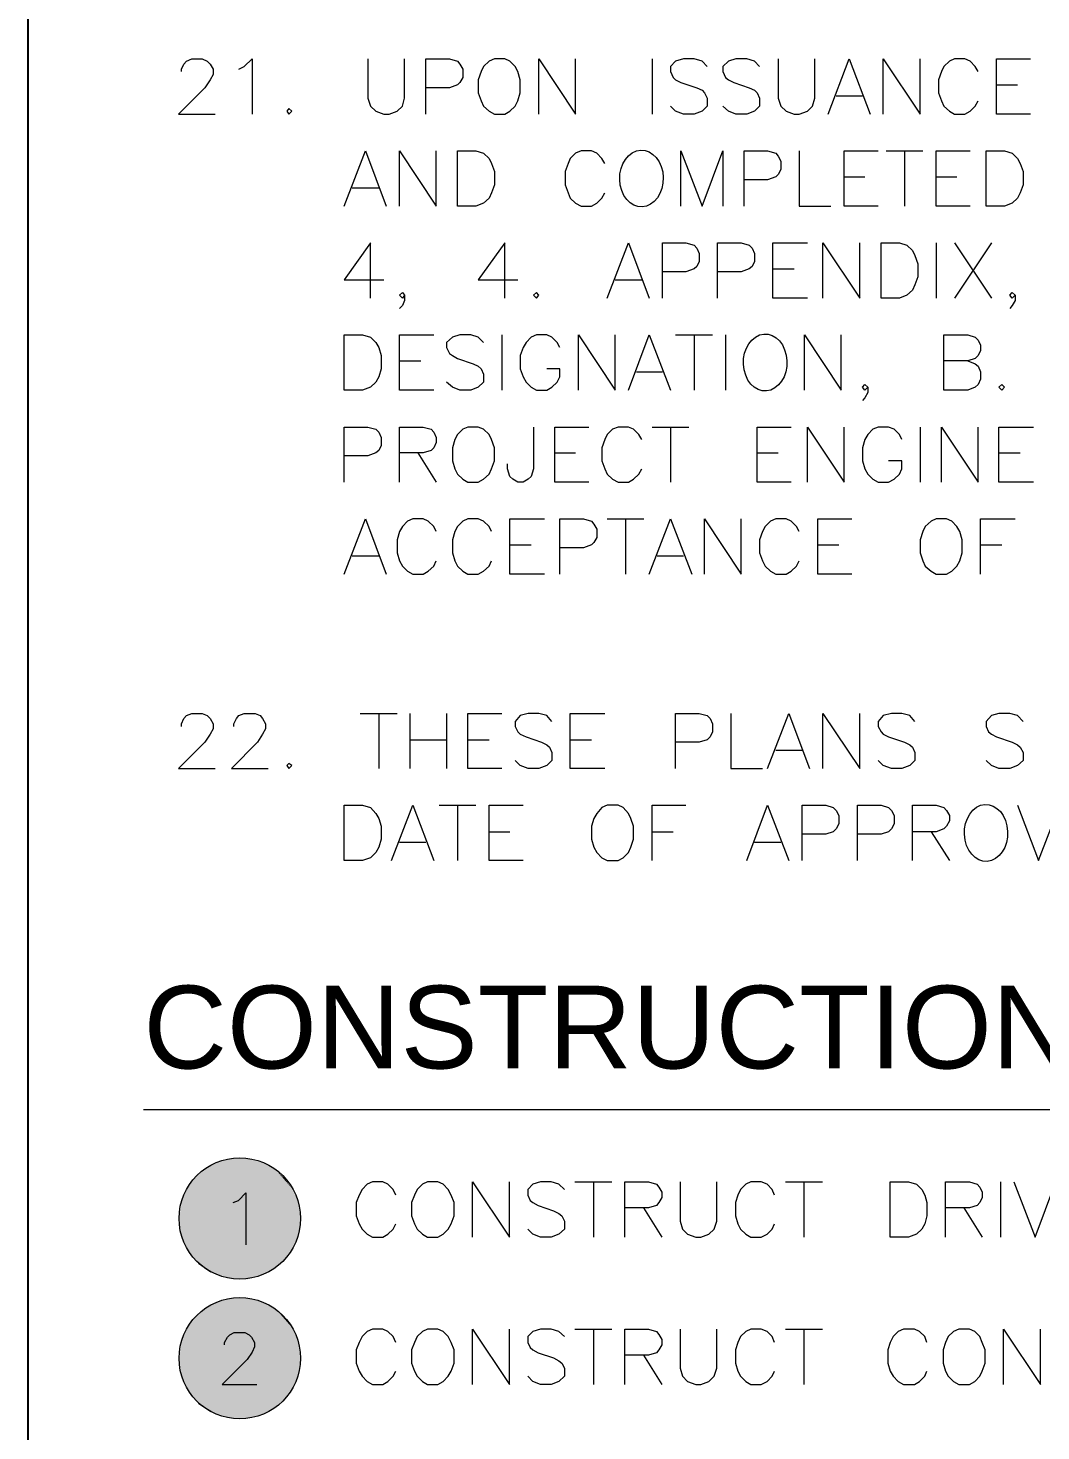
# Model space of a CAD drawing. Header units: millimetres. Extents: x -419 to 20046, y -14642 to 2638.
# Drawn here: x 3709.805 to 3711.272, y 915.779 to 917.812 of the extents above; entities that cross this region are included whole.
import ezdxf

# ---------------------------------------------------------------- set-up
doc = ezdxf.new("R2010")
doc.units = ezdxf.units.MM
for name, color, linetype in [('PDF10_---- NOTES', 7, 'Continuous'), ('PDF10_----TX03', 7, 'Continuous'), ('PDF10_TEXT', 7, 'Continuous')]:
    doc.layers.add(name, color=color, linetype=linetype)
doc.layers.add('PDF10_0', color=7, linetype='Continuous', true_color=0xb3b3b3)
doc.styles.add('PDF Arial', font='arial.ttf')

msp = doc.modelspace()

# ---------------------------------------------------------------- linework, layer by layer
at = {"color": 1}
msp.add_lwpolyline([(3717.4272, 913.7269), (3709.8049, 913.7269), (3709.8049, 927.2815), (3717.4272, 927.2815)], close=True, dxfattribs=at)
at = {"layer": 'PDF10_---- NOTES', "lineweight": 20}
msp.add_lwpolyline([(3709.972, 916.2448), (3713.3998, 916.2448)], dxfattribs=at)
at = {"layer": 'PDF10_----TX03', "lineweight": 20}
for points in [[(3710.027, 917.7491), (3710.027, 917.7524), (3710.0304, 917.7599), (3710.0345, 917.7641), (3710.042, 917.7674), (3710.057, 917.7674), (3710.0645, 917.7641), (3710.0687, 917.7599), (3710.0729, 917.7524), (3710.0729, 917.7449), (3710.0687, 917.7374), (3710.0612, 917.7257), (3710.0229, 917.6874), (3710.0762, 917.6874)], [(3710.1104, 917.7524), (3710.1179, 917.7566), (3710.1296, 917.7674), (3710.1296, 917.6874)], [(3710.2971, 917.7674), (3710.2971, 917.7107), (3710.3012, 917.6991), (3710.3087, 917.6916), (3710.3204, 917.6874), (3710.3279, 917.6874), (3710.3396, 917.6916), (3710.3471, 917.6991), (3710.3504, 917.7107), (3710.3504, 917.7674)], [(3710.3812, 917.6874), (3710.3812, 917.7674), (3710.4154, 917.7674), (3710.4271, 917.7641), (3710.4304, 917.7599), (3710.4346, 917.7524), (3710.4346, 917.7407), (3710.4304, 917.7332), (3710.4271, 917.7299), (3710.4154, 917.7257), (3710.3812, 917.7257)], [(3710.5446, 917.6874), (3710.5446, 917.7674), (3710.5979, 917.6874), (3710.5979, 917.7674)], [(3710.7088, 917.7674), (3710.7088, 917.6874)], [(3710.7888, 917.7566), (3710.7813, 917.7641), (3710.7696, 917.7674), (3710.7546, 917.7674), (3710.7429, 917.7641), (3710.7354, 917.7566), (3710.7354, 917.7491), (3710.7396, 917.7407), (3710.7429, 917.7374), (3710.7504, 917.7332), (3710.7738, 917.7257), (3710.7813, 917.7224), (3710.7846, 917.7182), (3710.7888, 917.7107), (3710.7888, 917.6991), (3710.7813, 917.6916), (3710.7696, 917.6874), (3710.7546, 917.6874), (3710.7429, 917.6916), (3710.7354, 917.6991)], [(3710.8646, 917.7566), (3710.8571, 917.7641), (3710.8463, 917.7674), (3710.8304, 917.7674), (3710.8196, 917.7641), (3710.8113, 917.7566), (3710.8113, 917.7491), (3710.8154, 917.7407), (3710.8196, 917.7374), (3710.8271, 917.7332), (3710.8496, 917.7257), (3710.8571, 917.7224), (3710.8613, 917.7182), (3710.8646, 917.7107), (3710.8646, 917.6991), (3710.8571, 917.6916), (3710.8463, 917.6874), (3710.8304, 917.6874), (3710.8196, 917.6916), (3710.8113, 917.6991)], [(3710.8913, 917.7674), (3710.8913, 917.7107), (3710.8954, 917.6991), (3710.9029, 917.6916), (3710.9146, 917.6874), (3710.9221, 917.6874), (3710.9338, 917.6916), (3710.9413, 917.6991), (3710.9446, 917.7107), (3710.9446, 917.7674)], [(3710.9638, 917.6874), (3710.9946, 917.7674), (3711.0246, 917.6874)], [(3711.0438, 917.6874), (3711.0438, 917.7674), (3711.0971, 917.6874), (3711.0971, 917.7674)], [(3711.1813, 917.7491), (3711.1771, 917.7566), (3711.1696, 917.7641), (3711.1621, 917.7674), (3711.1471, 917.7674), (3711.1396, 917.7641), (3711.1313, 917.7566), (3711.128, 917.7491), (3711.1238, 917.7374), (3711.1238, 917.7182), (3711.128, 917.7066), (3711.1313, 917.6991), (3711.1396, 917.6916), (3711.1471, 917.6874), (3711.1621, 917.6874), (3711.1696, 917.6916), (3711.1771, 917.6991), (3711.1813, 917.7066)], [(3711.2571, 917.6874), (3711.208, 917.6874), (3711.208, 917.7674), (3711.2571, 917.7674)], [(3711.208, 917.7299), (3711.238, 917.7299)], [(3710.9755, 917.7141), (3711.0138, 917.7141)], [(3710.2629, 917.5541), (3710.2937, 917.6341), (3710.3237, 917.5541)], [(3710.3429, 917.5541), (3710.3429, 917.6341), (3710.3962, 917.5541), (3710.3962, 917.6341)], [(3710.6404, 917.6157), (3710.6363, 917.6232), (3710.6288, 917.6307), (3710.6213, 917.6341), (3710.6063, 917.6341), (3710.5979, 917.6307), (3710.5904, 917.6232), (3710.5871, 917.6157), (3710.5829, 917.6041), (3710.5829, 917.5849), (3710.5871, 917.5732), (3710.5904, 917.5657), (3710.5979, 917.5582), (3710.6063, 917.5541), (3710.6213, 917.5541), (3710.6288, 917.5582), (3710.6363, 917.5657), (3710.6404, 917.5732)], [(3710.7504, 917.5541), (3710.7504, 917.6341), (3710.7813, 917.5541), (3710.8113, 917.6341), (3710.8113, 917.5541)], [(3710.8421, 917.5541), (3710.8421, 917.6341), (3710.8763, 917.6341), (3710.8879, 917.6307), (3710.8913, 917.6266), (3710.8954, 917.6191), (3710.8954, 917.6074), (3710.8913, 917.5999), (3710.8879, 917.5966), (3710.8763, 917.5924), (3710.8421, 917.5924)], [(3710.9221, 917.6341), (3710.9221, 917.5541), (3710.968, 917.5541)], [(3711.0363, 917.5541), (3710.9871, 917.5541), (3710.9871, 917.6341), (3711.0363, 917.6341)], [(3711.048, 917.6341), (3711.1013, 917.6341)], [(3711.0746, 917.6341), (3711.0746, 917.5541)], [(3711.1696, 917.5541), (3711.1205, 917.5541), (3711.1205, 917.6341), (3711.1696, 917.6341)], [(3710.9871, 917.5966), (3711.0171, 917.5966)], [(3711.1205, 917.5966), (3711.1505, 917.5966)], [(3710.2746, 917.5807), (3710.3129, 917.5807)], [(3710.3012, 917.4207), (3710.3012, 917.5007), (3710.2629, 917.4474), (3710.3204, 917.4474)], [(3710.4954, 917.4207), (3710.4954, 917.5007), (3710.4571, 917.4474), (3710.5146, 917.4474)], [(3710.6438, 917.4207), (3710.6746, 917.5007), (3710.7046, 917.4207)], [(3710.7238, 917.4207), (3710.7238, 917.5007), (3710.7579, 917.5007), (3710.7696, 917.4974), (3710.7738, 917.4932), (3710.7771, 917.4857), (3710.7771, 917.4741), (3710.7738, 917.4666), (3710.7696, 917.4632), (3710.7579, 917.4591), (3710.7238, 917.4591)], [(3710.8038, 917.4207), (3710.8038, 917.5007), (3710.8379, 917.5007), (3710.8496, 917.4974), (3710.8538, 917.4932), (3710.8571, 917.4857), (3710.8571, 917.4741), (3710.8538, 917.4666), (3710.8496, 917.4632), (3710.8379, 917.4591), (3710.8038, 917.4591)], [(3710.9338, 917.4207), (3710.8838, 917.4207), (3710.8838, 917.5007), (3710.9338, 917.5007)], [(3710.9563, 917.4207), (3710.9563, 917.5007), (3711.0096, 917.4207), (3711.0096, 917.5007)], [(3711.1205, 917.5007), (3711.1205, 917.4207)], [(3711.1471, 917.5007), (3711.2005, 917.4207)], [(3711.2005, 917.5007), (3711.1471, 917.4207)], [(3710.6554, 917.4474), (3710.6938, 917.4474)], [(3710.8838, 917.4632), (3710.9146, 917.4632)], [(3710.3504, 917.4249), (3710.3471, 917.4207), (3710.3429, 917.4249), (3710.3471, 917.4291), (3710.3504, 917.4249), (3710.3504, 917.4174), (3710.3471, 917.4099), (3710.3429, 917.4057)], [(3711.2346, 917.4249), (3711.2305, 917.4207), (3711.2271, 917.4249), (3711.2305, 917.4291), (3711.2346, 917.4249), (3711.2346, 917.4174), (3711.2305, 917.4099), (3711.2271, 917.4057)], [(3710.3929, 917.2874), (3710.3429, 917.2874), (3710.3429, 917.3674), (3710.3929, 917.3674)], [(3710.4646, 917.3565), (3710.4571, 917.364), (3710.4462, 917.3674), (3710.4304, 917.3674), (3710.4196, 917.364), (3710.4112, 917.3565), (3710.4112, 917.349), (3710.4154, 917.3407), (3710.4196, 917.3374), (3710.4271, 917.3332), (3710.4496, 917.3257), (3710.4571, 917.3224), (3710.4612, 917.3182), (3710.4646, 917.3107), (3710.4646, 917.299), (3710.4571, 917.2915), (3710.4462, 917.2874), (3710.4304, 917.2874), (3710.4196, 917.2915), (3710.4112, 917.299)], [(3710.4912, 917.3674), (3710.4912, 917.2874)], [(3710.5754, 917.349), (3710.5713, 917.3565), (3710.5638, 917.364), (3710.5563, 917.3674), (3710.5413, 917.3674), (3710.5338, 917.364), (3710.5263, 917.3565), (3710.5221, 917.349), (3710.5179, 917.3374), (3710.5179, 917.3182), (3710.5221, 917.3065), (3710.5263, 917.299), (3710.5338, 917.2915), (3710.5413, 917.2874), (3710.5563, 917.2874), (3710.5638, 917.2915), (3710.5713, 917.299), (3710.5754, 917.3065), (3710.5754, 917.3182), (3710.5563, 917.3182)], [(3710.6021, 917.2874), (3710.6021, 917.3674), (3710.6554, 917.2874), (3710.6554, 917.3674)], [(3710.6746, 917.2874), (3710.7046, 917.3674), (3710.7354, 917.2874)], [(3710.7429, 917.3674), (3710.7963, 917.3674)], [(3710.7696, 917.3674), (3710.7696, 917.2874)], [(3710.8154, 917.3674), (3710.8154, 917.2874)], [(3710.9296, 917.2874), (3710.9296, 917.3674), (3710.983, 917.2874), (3710.983, 917.3674)], [(3711.1663, 917.3299), (3711.1771, 917.3257), (3711.1813, 917.3224), (3711.1846, 917.314), (3711.1846, 917.3032), (3711.1813, 917.2957), (3711.1771, 917.2915), (3711.1663, 917.2874), (3711.1313, 917.2874), (3711.1313, 917.3674), (3711.1663, 917.3674), (3711.1771, 917.364), (3711.1813, 917.3599), (3711.1846, 917.3524), (3711.1846, 917.3449), (3711.1813, 917.3374), (3711.1771, 917.3332), (3711.1663, 917.3299), (3711.1313, 917.3299)], [(3710.3429, 917.3299), (3710.3737, 917.3299)], [(3710.6863, 917.314), (3710.7238, 917.314)], [(3711.0213, 917.2915), (3711.0171, 917.2874), (3711.0138, 917.2915), (3711.0171, 917.2957), (3711.0213, 917.2915), (3711.0213, 917.284), (3711.0171, 917.2765), (3711.0138, 917.2724)], [(3710.2629, 917.154), (3710.2629, 917.234), (3710.2971, 917.234), (3710.3087, 917.2307), (3710.3129, 917.2265), (3710.3162, 917.219), (3710.3162, 917.2074), (3710.3129, 917.1999), (3710.3087, 917.1965), (3710.2971, 917.1924), (3710.2629, 917.1924)], [(3710.3429, 917.154), (3710.3429, 917.234), (3710.3771, 917.234), (3710.3887, 917.2307), (3710.3929, 917.2265), (3710.3962, 917.219), (3710.3962, 917.2115), (3710.3929, 917.204), (3710.3887, 917.1999), (3710.3771, 917.1965), (3710.3429, 917.1965)], [(3710.5371, 917.234), (3710.5371, 917.1732), (3710.5338, 917.1624), (3710.5296, 917.1582), (3710.5221, 917.154), (3710.5146, 917.154), (3710.5071, 917.1582), (3710.5029, 917.1624), (3710.4996, 917.1732), (3710.4996, 917.1807)], [(3710.6171, 917.154), (3710.5679, 917.154), (3710.5679, 917.234), (3710.6171, 917.234)], [(3710.6938, 917.2157), (3710.6896, 917.2232), (3710.6821, 917.2307), (3710.6746, 917.234), (3710.6596, 917.234), (3710.6513, 917.2307), (3710.6438, 917.2232), (3710.6404, 917.2157), (3710.6363, 917.204), (3710.6363, 917.1849), (3710.6404, 917.1732), (3710.6438, 917.1657), (3710.6513, 917.1582), (3710.6596, 917.154), (3710.6746, 917.154), (3710.6821, 917.1582), (3710.6896, 917.1657), (3710.6938, 917.1732)], [(3710.7088, 917.234), (3710.7621, 917.234)], [(3710.7354, 917.234), (3710.7354, 917.154)], [(3710.9104, 917.154), (3710.8613, 917.154), (3710.8613, 917.234), (3710.9104, 917.234)], [(3710.9338, 917.154), (3710.9338, 917.234), (3710.9871, 917.154), (3710.9871, 917.234)], [(3711.0705, 917.2157), (3711.0671, 917.2232), (3711.0596, 917.2307), (3711.0513, 917.234), (3711.0363, 917.234), (3711.0288, 917.2307), (3711.0213, 917.2232), (3711.0171, 917.2157), (3711.0138, 917.204), (3711.0138, 917.1849), (3711.0171, 917.1732), (3711.0213, 917.1657), (3711.0288, 917.1582), (3711.0363, 917.154), (3711.0513, 917.154), (3711.0596, 917.1582), (3711.0671, 917.1657), (3711.0705, 917.1732), (3711.0705, 917.1849), (3711.0513, 917.1849)], [(3711.0971, 917.234), (3711.0971, 917.154)], [(3711.128, 917.154), (3711.128, 917.234), (3711.1813, 917.154), (3711.1813, 917.234)], [(3711.2613, 917.154), (3711.2113, 917.154), (3711.2113, 917.234), (3711.2613, 917.234)], [(3710.3696, 917.1965), (3710.3962, 917.154)], [(3710.5679, 917.1965), (3710.5979, 917.1965)], [(3710.8613, 917.1965), (3710.8913, 917.1965)], [(3711.2113, 917.1965), (3711.2421, 917.1965)], [(3710.2629, 917.0207), (3710.2937, 917.1007), (3710.3237, 917.0207)], [(3710.3962, 917.0824), (3710.3929, 917.0899), (3710.3846, 917.0974), (3710.3771, 917.1007), (3710.3621, 917.1007), (3710.3546, 917.0974), (3710.3471, 917.0899), (3710.3429, 917.0824), (3710.3396, 917.0707), (3710.3396, 917.0515), (3710.3429, 917.0399), (3710.3471, 917.0324), (3710.3546, 917.0249), (3710.3621, 917.0207), (3710.3771, 917.0207), (3710.3846, 917.0249), (3710.3929, 917.0324), (3710.3962, 917.0399)], [(3710.4762, 917.0824), (3710.4729, 917.0899), (3710.4646, 917.0974), (3710.4571, 917.1007), (3710.4421, 917.1007), (3710.4346, 917.0974), (3710.4271, 917.0899), (3710.4229, 917.0824), (3710.4196, 917.0707), (3710.4196, 917.0515), (3710.4229, 917.0399), (3710.4271, 917.0324), (3710.4346, 917.0249), (3710.4421, 917.0207), (3710.4571, 917.0207), (3710.4646, 917.0249), (3710.4729, 917.0324), (3710.4762, 917.0399)], [(3710.5529, 917.0207), (3710.5029, 917.0207), (3710.5029, 917.1007), (3710.5529, 917.1007)], [(3710.5754, 917.0207), (3710.5754, 917.1007), (3710.6096, 917.1007), (3710.6213, 917.0974), (3710.6246, 917.0932), (3710.6288, 917.0857), (3710.6288, 917.074), (3710.6246, 917.0665), (3710.6213, 917.0632), (3710.6096, 917.059), (3710.5754, 917.059)], [(3710.6438, 917.1007), (3710.6971, 917.1007)], [(3710.6704, 917.1007), (3710.6704, 917.0207)], [(3710.7046, 917.0207), (3710.7354, 917.1007), (3710.7663, 917.0207)], [(3710.7846, 917.0207), (3710.7846, 917.1007), (3710.8379, 917.0207), (3710.8379, 917.1007)], [(3710.9221, 917.0824), (3710.9179, 917.0899), (3710.9104, 917.0974), (3710.9029, 917.1007), (3710.8879, 917.1007), (3710.8804, 917.0974), (3710.8729, 917.0899), (3710.8688, 917.0824), (3710.8646, 917.0707), (3710.8646, 917.0515), (3710.8688, 917.0399), (3710.8729, 917.0324), (3710.8804, 917.0249), (3710.8879, 917.0207), (3710.9029, 917.0207), (3710.9104, 917.0249), (3710.9179, 917.0324), (3710.9221, 917.0399)], [(3710.998, 917.0207), (3710.9488, 917.0207), (3710.9488, 917.1007), (3710.998, 917.1007)], [(3711.1846, 917.0207), (3711.1846, 917.1007), (3711.2346, 917.1007)], [(3710.5029, 917.0632), (3710.5338, 917.0632)], [(3710.9488, 917.0632), (3710.9796, 917.0632)], [(3711.1846, 917.0632), (3711.2155, 917.0632)], [(3710.2746, 917.0474), (3710.3129, 917.0474)], [(3710.7163, 917.0474), (3710.7546, 917.0474)], [(3710.027, 916.7998), (3710.027, 916.804), (3710.0304, 916.8115), (3710.0345, 916.8157), (3710.042, 916.819), (3710.057, 916.819), (3710.0645, 916.8157), (3710.0687, 916.8115), (3710.0729, 916.804), (3710.0729, 916.7965), (3710.0687, 916.789), (3710.0612, 916.7773), (3710.0229, 916.739), (3710.0762, 916.739)], [(3710.1029, 916.7998), (3710.1029, 916.804), (3710.1071, 916.8115), (3710.1104, 916.8157), (3710.1179, 916.819), (3710.1337, 916.819), (3710.1412, 916.8157), (3710.1446, 916.8115), (3710.1487, 916.804), (3710.1487, 916.7965), (3710.1446, 916.789), (3710.1371, 916.7773), (3710.0996, 916.739), (3710.1529, 916.739)], [(3710.2862, 916.819), (3710.3396, 916.819)], [(3710.3129, 916.819), (3710.3129, 916.739)], [(3710.3579, 916.819), (3710.3579, 916.739)], [(3710.4112, 916.819), (3710.4112, 916.739)], [(3710.4912, 916.739), (3710.4421, 916.739), (3710.4421, 916.819), (3710.4912, 916.819)], [(3710.5638, 916.8073), (3710.5563, 916.8157), (3710.5446, 916.819), (3710.5296, 916.819), (3710.5179, 916.8157), (3710.5104, 916.8073), (3710.5104, 916.7998), (3710.5146, 916.7923), (3710.5179, 916.789), (3710.5263, 916.7848), (3710.5488, 916.7773), (3710.5563, 916.7732), (3710.5604, 916.7698), (3710.5638, 916.7623), (3710.5638, 916.7507), (3710.5563, 916.7432), (3710.5446, 916.739), (3710.5296, 916.739), (3710.5179, 916.7432), (3710.5104, 916.7507)], [(3710.6404, 916.739), (3710.5904, 916.739), (3710.5904, 916.819), (3710.6404, 916.819)], [(3710.7429, 916.739), (3710.7429, 916.819), (3710.7771, 916.819), (3710.7888, 916.8157), (3710.7929, 916.8115), (3710.7963, 916.804), (3710.7963, 916.7923), (3710.7929, 916.7848), (3710.7888, 916.7807), (3710.7771, 916.7773), (3710.7429, 916.7773)], [(3710.8229, 916.819), (3710.8229, 916.739), (3710.8688, 916.739)], [(3710.8763, 916.739), (3710.9071, 916.819), (3710.9371, 916.739)], [(3710.9563, 916.739), (3710.9563, 916.819), (3711.0096, 916.739), (3711.0096, 916.819)], [(3711.0896, 916.8073), (3711.0821, 916.8157), (3711.0705, 916.819), (3711.0555, 916.819), (3711.0438, 916.8157), (3711.0363, 916.8073), (3711.0363, 916.7998), (3711.0405, 916.7923), (3711.0438, 916.789), (3711.0513, 916.7848), (3711.0746, 916.7773), (3711.0821, 916.7732), (3711.0863, 916.7698), (3711.0896, 916.7623), (3711.0896, 916.7507), (3711.0821, 916.7432), (3711.0705, 916.739), (3711.0555, 916.739), (3711.0438, 916.7432), (3711.0363, 916.7507)], [(3711.2463, 916.8073), (3711.238, 916.8157), (3711.2271, 916.819), (3711.2113, 916.819), (3711.2005, 916.8157), (3711.193, 916.8073), (3711.193, 916.7998), (3711.1963, 916.7923), (3711.2005, 916.789), (3711.208, 916.7848), (3711.2305, 916.7773), (3711.238, 916.7732), (3711.2421, 916.7698), (3711.2463, 916.7623), (3711.2463, 916.7507), (3711.238, 916.7432), (3711.2271, 916.739), (3711.2113, 916.739), (3711.2005, 916.7432), (3711.193, 916.7507)], [(3710.3579, 916.7807), (3710.4112, 916.7807)], [(3710.4421, 916.7807), (3710.4729, 916.7807)], [(3710.5904, 916.7807), (3710.6213, 916.7807)], [(3710.8879, 916.7657), (3710.9263, 916.7657)], [(3710.3312, 916.6057), (3710.3621, 916.6857), (3710.3929, 916.6057)], [(3710.4004, 916.6857), (3710.4537, 916.6857)], [(3710.4271, 916.6857), (3710.4271, 916.6057)], [(3710.5221, 916.6057), (3710.4729, 916.6057), (3710.4729, 916.6857), (3710.5221, 916.6857)], [(3710.7088, 916.6057), (3710.7088, 916.6857), (3710.7579, 916.6857)], [(3710.8463, 916.6057), (3710.8763, 916.6857), (3710.9071, 916.6057)], [(3710.9263, 916.6057), (3710.9263, 916.6857), (3710.9605, 916.6857), (3710.9713, 916.6823), (3710.9755, 916.6782), (3710.9796, 916.6707), (3710.9796, 916.659), (3710.9755, 916.6515), (3710.9713, 916.6473), (3710.9605, 916.644), (3710.9263, 916.644)], [(3711.0063, 916.6057), (3711.0063, 916.6857), (3711.0405, 916.6857), (3711.0513, 916.6823), (3711.0555, 916.6782), (3711.0596, 916.6707), (3711.0596, 916.659), (3711.0555, 916.6515), (3711.0513, 916.6473), (3711.0405, 916.644), (3711.0063, 916.644)], [(3711.0863, 916.6057), (3711.0863, 916.6857), (3711.1205, 916.6857), (3711.1313, 916.6823), (3711.1355, 916.6782), (3711.1396, 916.6707), (3711.1396, 916.6632), (3711.1355, 916.6557), (3711.1313, 916.6515), (3711.1205, 916.6473), (3711.0863, 916.6473)], [(3711.238, 916.6857), (3711.2688, 916.6057), (3711.2996, 916.6857)], [(3710.3429, 916.6323), (3710.3812, 916.6323)], [(3710.4729, 916.6473), (3710.5029, 916.6473)], [(3710.7088, 916.6473), (3710.7396, 916.6473)], [(3710.8571, 916.6323), (3710.8954, 916.6323)], [(3711.113, 916.6473), (3711.1396, 916.6057)], [(3710.3379, 916.1206), (3710.3337, 916.1289), (3710.3262, 916.1365), (3710.3187, 916.1398), (3710.3037, 916.1398), (3710.2962, 916.1365), (3710.2887, 916.1289), (3710.2846, 916.1206), (3710.2804, 916.1098), (3710.2804, 916.0906), (3710.2846, 916.0789), (3710.2887, 916.0714), (3710.2962, 916.0639), (3710.3037, 916.0598), (3710.3187, 916.0598), (3710.3262, 916.0639), (3710.3337, 916.0714), (3710.3379, 916.0789)], [(3710.4487, 916.0598), (3710.4487, 916.1398), (3710.5021, 916.0598), (3710.5021, 916.1398)], [(3710.5821, 916.1289), (3710.5738, 916.1365), (3710.5629, 916.1398), (3710.5471, 916.1398), (3710.5363, 916.1365), (3710.5288, 916.1289), (3710.5288, 916.1206), (3710.5321, 916.1131), (3710.5363, 916.1098), (3710.5438, 916.1056), (3710.5663, 916.0981), (3710.5738, 916.0939), (3710.5779, 916.0906), (3710.5821, 916.0831), (3710.5821, 916.0714), (3710.5738, 916.0639), (3710.5629, 916.0598), (3710.5471, 916.0598), (3710.5363, 916.0639), (3710.5288, 916.0714)], [(3710.5971, 916.1398), (3710.6504, 916.1398)], [(3710.6238, 916.1398), (3710.6238, 916.0598)], [(3710.6696, 916.0598), (3710.6696, 916.1398), (3710.7038, 916.1398), (3710.7154, 916.1365), (3710.7188, 916.1323), (3710.7229, 916.1248), (3710.7229, 916.1173), (3710.7188, 916.1098), (3710.7154, 916.1056), (3710.7038, 916.1023), (3710.6696, 916.1023)], [(3710.7496, 916.1398), (3710.7496, 916.0831), (3710.7529, 916.0714), (3710.7604, 916.0639), (3710.7721, 916.0598), (3710.7796, 916.0598), (3710.7913, 916.0639), (3710.7988, 916.0714), (3710.8029, 916.0831), (3710.8029, 916.1398)], [(3710.8863, 916.1206), (3710.8829, 916.1289), (3710.8754, 916.1365), (3710.8671, 916.1398), (3710.8521, 916.1398), (3710.8446, 916.1365), (3710.8371, 916.1289), (3710.8329, 916.1206), (3710.8296, 916.1098), (3710.8296, 916.0906), (3710.8329, 916.0789), (3710.8371, 916.0714), (3710.8446, 916.0639), (3710.8521, 916.0598), (3710.8671, 916.0598), (3710.8754, 916.0639), (3710.8829, 916.0714), (3710.8863, 916.0789)], [(3710.9021, 916.1398), (3710.9555, 916.1398)], [(3710.9288, 916.1398), (3710.9288, 916.0598)], [(3711.1338, 916.0598), (3711.1338, 916.1398), (3711.1688, 916.1398), (3711.1796, 916.1365), (3711.1838, 916.1323), (3711.1871, 916.1248), (3711.1871, 916.1173), (3711.1838, 916.1098), (3711.1796, 916.1056), (3711.1688, 916.1023), (3711.1338, 916.1023)], [(3711.2138, 916.1398), (3711.2138, 916.0598)], [(3711.233, 916.1398), (3711.2638, 916.0598), (3711.2938, 916.1398)], [(3710.6963, 916.1023), (3710.7229, 916.0598)], [(3711.1605, 916.1023), (3711.1871, 916.0598)], [(3710.3379, 915.9073), (3710.3337, 915.9156), (3710.3262, 915.9231), (3710.3187, 915.9264), (3710.3037, 915.9264), (3710.2962, 915.9231), (3710.2887, 915.9156), (3710.2846, 915.9073), (3710.2804, 915.8964), (3710.2804, 915.8773), (3710.2846, 915.8656), (3710.2887, 915.8581), (3710.2962, 915.8506), (3710.3037, 915.8464), (3710.3187, 915.8464), (3710.3262, 915.8506), (3710.3337, 915.8581), (3710.3379, 915.8656)], [(3710.4487, 915.8464), (3710.4487, 915.9264), (3710.5021, 915.8464), (3710.5021, 915.9264)], [(3710.5821, 915.9156), (3710.5738, 915.9231), (3710.5629, 915.9264), (3710.5471, 915.9264), (3710.5363, 915.9231), (3710.5288, 915.9156), (3710.5288, 915.9073), (3710.5321, 915.8998), (3710.5363, 915.8964), (3710.5438, 915.8923), (3710.5663, 915.8848), (3710.5738, 915.8806), (3710.5779, 915.8773), (3710.5821, 915.8698), (3710.5821, 915.8581), (3710.5738, 915.8506), (3710.5629, 915.8464), (3710.5471, 915.8464), (3710.5363, 915.8506), (3710.5288, 915.8581)], [(3710.5971, 915.9264), (3710.6504, 915.9264)], [(3710.6238, 915.9264), (3710.6238, 915.8464)], [(3710.6696, 915.8464), (3710.6696, 915.9264), (3710.7038, 915.9264), (3710.7154, 915.9231), (3710.7188, 915.9189), (3710.7229, 915.9114), (3710.7229, 915.9039), (3710.7188, 915.8964), (3710.7154, 915.8923), (3710.7038, 915.8889), (3710.6696, 915.8889)], [(3710.7496, 915.9264), (3710.7496, 915.8698), (3710.7529, 915.8581), (3710.7604, 915.8506), (3710.7721, 915.8464), (3710.7796, 915.8464), (3710.7913, 915.8506), (3710.7988, 915.8581), (3710.8029, 915.8698), (3710.8029, 915.9264)], [(3710.8863, 915.9073), (3710.8829, 915.9156), (3710.8754, 915.9231), (3710.8671, 915.9264), (3710.8521, 915.9264), (3710.8446, 915.9231), (3710.8371, 915.9156), (3710.8329, 915.9073), (3710.8296, 915.8964), (3710.8296, 915.8773), (3710.8329, 915.8656), (3710.8371, 915.8581), (3710.8446, 915.8506), (3710.8521, 915.8464), (3710.8671, 915.8464), (3710.8754, 915.8506), (3710.8829, 915.8581), (3710.8863, 915.8656)], [(3710.9021, 915.9264), (3710.9555, 915.9264)], [(3710.9288, 915.9264), (3710.9288, 915.8464)], [(3711.1071, 915.9073), (3711.1038, 915.9156), (3711.0963, 915.9231), (3711.0888, 915.9264), (3711.073, 915.9264), (3711.0655, 915.9231), (3711.058, 915.9156), (3711.0538, 915.9073), (3711.0505, 915.8964), (3711.0505, 915.8773), (3711.0538, 915.8656), (3711.058, 915.8581), (3711.0655, 915.8506), (3711.073, 915.8464), (3711.0888, 915.8464), (3711.0963, 915.8506), (3711.1038, 915.8581), (3711.1071, 915.8656)], [(3711.218, 915.8464), (3711.218, 915.9264), (3711.2713, 915.8464), (3711.2713, 915.9264)], [(3710.6963, 915.8889), (3710.7229, 915.8464)]]:
    msp.add_lwpolyline(points, dxfattribs=at)
for points in [[(3710.4804, 917.7674), (3710.4729, 917.7641), (3710.4646, 917.7566), (3710.4612, 917.7491), (3710.4571, 917.7374), (3710.4571, 917.7182), (3710.4612, 917.7066), (3710.4646, 917.6991), (3710.4729, 917.6916), (3710.4804, 917.6874), (3710.4954, 917.6874), (3710.5029, 917.6916), (3710.5104, 917.6991), (3710.5146, 917.7066), (3710.5179, 917.7182), (3710.5179, 917.7374), (3710.5146, 917.7491), (3710.5104, 917.7566), (3710.5029, 917.7641), (3710.4954, 917.7674)], [(3710.1829, 917.6957), (3710.1796, 917.6916), (3710.1829, 917.6874), (3710.1871, 917.6916)], [(3710.4271, 917.5541), (3710.4271, 917.6341), (3710.4537, 917.6341), (3710.4646, 917.6307), (3710.4729, 917.6232), (3710.4762, 917.6157), (3710.4804, 917.6041), (3710.4804, 917.5849), (3710.4762, 917.5732), (3710.4729, 917.5657), (3710.4646, 917.5582), (3710.4537, 917.5541)], [(3711.193, 917.5541), (3711.193, 917.6341), (3711.2196, 917.6341), (3711.2305, 917.6307), (3711.238, 917.6232), (3711.2421, 917.6157), (3711.2463, 917.6041), (3711.2463, 917.5849), (3711.2421, 917.5732), (3711.238, 917.5657), (3711.2305, 917.5582), (3711.2196, 917.5541)], [(3711.0405, 917.4207), (3711.0405, 917.5007), (3711.0671, 917.5007), (3711.078, 917.4974), (3711.0863, 917.4899), (3711.0896, 917.4824), (3711.0938, 917.4707), (3711.0938, 917.4516), (3711.0896, 917.4399), (3711.0863, 917.4324), (3711.078, 917.4249), (3711.0671, 917.4207)], [(3710.5413, 917.4291), (3710.5371, 917.4249), (3710.5413, 917.4207), (3710.5446, 917.4249)], [(3710.2629, 917.2874), (3710.2629, 917.3674), (3710.2896, 917.3674), (3710.3012, 917.364), (3710.3087, 917.3565), (3710.3129, 917.349), (3710.3162, 917.3374), (3710.3162, 917.3182), (3710.3129, 917.3065), (3710.3087, 917.299), (3710.3012, 917.2915), (3710.2896, 917.2874)], [(3711.2155, 917.2957), (3711.2113, 917.2915), (3711.2155, 917.2874), (3711.2196, 917.2915)], [(3710.4421, 917.234), (3710.4346, 917.2307), (3710.4271, 917.2232), (3710.4229, 917.2157), (3710.4196, 917.204), (3710.4196, 917.1849), (3710.4229, 917.1732), (3710.4271, 917.1657), (3710.4346, 917.1582), (3710.4421, 917.154), (3710.4571, 917.154), (3710.4646, 917.1582), (3710.4729, 917.1657), (3710.4762, 917.1732), (3710.4804, 917.1849), (3710.4804, 917.204), (3710.4762, 917.2157), (3710.4729, 917.2232), (3710.4646, 917.2307), (3710.4571, 917.234)], [(3711.1205, 917.1007), (3711.113, 917.0974), (3711.1046, 917.0899), (3711.1013, 917.0824), (3711.0971, 917.0707), (3711.0971, 917.0515), (3711.1013, 917.0399), (3711.1046, 917.0324), (3711.113, 917.0249), (3711.1205, 917.0207), (3711.1355, 917.0207), (3711.143, 917.0249), (3711.1505, 917.0324), (3711.1546, 917.0399), (3711.158, 917.0515), (3711.158, 917.0707), (3711.1546, 917.0824), (3711.1505, 917.0899), (3711.143, 917.0974), (3711.1355, 917.1007)], [(3710.1829, 916.7465), (3710.1796, 916.7432), (3710.1829, 916.739), (3710.1871, 916.7432)], [(3710.2629, 916.6057), (3710.2629, 916.6857), (3710.2896, 916.6857), (3710.3012, 916.6823), (3710.3087, 916.674), (3710.3129, 916.6665), (3710.3162, 916.6557), (3710.3162, 916.6365), (3710.3129, 916.6248), (3710.3087, 916.6173), (3710.3012, 916.6098), (3710.2896, 916.6057)], [(3710.6438, 916.6857), (3710.6363, 916.6823), (3710.6288, 916.674), (3710.6246, 916.6665), (3710.6213, 916.6557), (3710.6213, 916.6365), (3710.6246, 916.6248), (3710.6288, 916.6173), (3710.6363, 916.6098), (3710.6438, 916.6057), (3710.6596, 916.6057), (3710.6671, 916.6098), (3710.6746, 916.6173), (3710.6779, 916.6248), (3710.6821, 916.6365), (3710.6821, 916.6557), (3710.6779, 916.6665), (3710.6746, 916.674), (3710.6671, 916.6823), (3710.6596, 916.6857)], [(3710.3837, 916.1398), (3710.3762, 916.1365), (3710.3687, 916.1289), (3710.3646, 916.1206), (3710.3604, 916.1098), (3710.3604, 916.0906), (3710.3646, 916.0789), (3710.3687, 916.0714), (3710.3762, 916.0639), (3710.3837, 916.0598), (3710.3987, 916.0598), (3710.4062, 916.0639), (3710.4137, 916.0714), (3710.4179, 916.0789), (3710.4221, 916.0906), (3710.4221, 916.1098), (3710.4179, 916.1206), (3710.4137, 916.1289), (3710.4062, 916.1365), (3710.3987, 916.1398)], [(3711.0538, 916.0598), (3711.0538, 916.1398), (3711.0805, 916.1398), (3711.0921, 916.1365), (3711.0996, 916.1289), (3711.1038, 916.1206), (3711.1071, 916.1098), (3711.1071, 916.0906), (3711.1038, 916.0789), (3711.0996, 916.0714), (3711.0921, 916.0639), (3711.0805, 916.0598)], [(3710.3837, 915.9264), (3710.3762, 915.9231), (3710.3687, 915.9156), (3710.3646, 915.9073), (3710.3604, 915.8964), (3710.3604, 915.8773), (3710.3646, 915.8656), (3710.3687, 915.8581), (3710.3762, 915.8506), (3710.3837, 915.8464), (3710.3987, 915.8464), (3710.4062, 915.8506), (3710.4137, 915.8581), (3710.4179, 915.8656), (3710.4221, 915.8773), (3710.4221, 915.8964), (3710.4179, 915.9073), (3710.4137, 915.9156), (3710.4062, 915.9231), (3710.3987, 915.9264)], [(3711.153, 915.9264), (3711.1455, 915.9231), (3711.138, 915.9156), (3711.1338, 915.9073), (3711.1305, 915.8964), (3711.1305, 915.8773), (3711.1338, 915.8656), (3711.138, 915.8581), (3711.1455, 915.8506), (3711.153, 915.8464), (3711.1688, 915.8464), (3711.1763, 915.8506), (3711.1838, 915.8581), (3711.1871, 915.8656), (3711.1913, 915.8773), (3711.1913, 915.8964), (3711.1871, 915.9073), (3711.1838, 915.9156), (3711.1763, 915.9231), (3711.1688, 915.9264)]]:
    msp.add_lwpolyline(points, close=True, dxfattribs=at)
for centre, major_axis, ratio, start_param, end_param in [((3710.6935, 917.5941), (0.0004, 0.0411), 0.767522, 0.243521, 6.526706), ((3710.8727, 917.3275), (0.0002, 0.0413), 0.763149, 0.266379, 6.549564), ((3711.1926, 916.6457), (-0.0002, 0.0413), 0.759571, 0.2486793021522499, 6.531864609331836)]:
    msp.add_ellipse(centre, major_axis=major_axis, ratio=ratio, start_param=start_param, end_param=end_param, dxfattribs=at)
at = {"layer": 'PDF10_0', "color": 7, "lineweight": 20}
for points in [[(3710.1021, 916.1098), (3710.1096, 916.1131), (3710.1204, 916.1239), (3710.1204, 916.0489)], [(3710.0896, 915.9039), (3710.0896, 915.9073), (3710.0937, 915.9148), (3710.0971, 915.9181), (3710.1037, 915.9214), (3710.1187, 915.9214), (3710.1254, 915.9181), (3710.1287, 915.9148), (3710.1329, 915.9073), (3710.1329, 915.9006), (3710.1296, 915.8931), (3710.1221, 915.8823), (3710.0862, 915.8464), (3710.1362, 915.8464)]]:
    msp.add_lwpolyline(points, dxfattribs=at)
at = {"layer": 'PDF10_0', "color": 7, "lineweight": 0, "true_color": 0xffffff}
for points in [[(3710.0695, 916.0089), (3710.052, 916.0214)], [(3710.0695, 915.8064), (3710.052, 915.8189)]]:
    msp.add_lwpolyline(points, dxfattribs=at)
at = {"layer": 'PDF10_0', "color": 7, "lineweight": 20}
for centre in [(3710.1116, 916.0869), (3710.1116, 915.8843)]:
    msp.add_circle(centre, 0.0879, dxfattribs=at)
at = {"layer": 'PDF10_0', "color": 7, "true_color": 0xffffff, "transparency": 33554559}
for points in [[(3710.0879, 916.1715), (3710.1912, 916.0489), (3710.0679, 916.1623)], [(3710.1112, 916.1748), (3710.1971, 916.0673), (3710.0879, 916.1715)], [(3710.1971, 916.0673), (3710.0879, 916.1715), (3710.1912, 916.0489)], [(3710.1237, 916.1731), (3710.1996, 916.0864), (3710.1112, 916.1748)], [(3710.1996, 916.0864), (3710.1112, 916.1748), (3710.1971, 916.0673)], [(3710.1429, 916.1681), (3710.1979, 916.1006), (3710.1237, 916.1731)], [(3710.1979, 916.1006), (3710.1237, 916.1731), (3710.1996, 916.0864)], [(3710.1546, 916.1631), (3710.1946, 916.1156), (3710.1429, 916.1681)], [(3710.1946, 916.1156), (3710.1429, 916.1681), (3710.1979, 916.1006)], [(3710.0487, 916.1481), (3710.1704, 916.0214), (3710.037, 916.134)], [(3710.0679, 916.1623), (3710.1837, 916.0356), (3710.0487, 916.1481)], [(3710.1837, 916.0356), (3710.0487, 916.1481), (3710.1704, 916.0214)], [(3710.1912, 916.0489), (3710.0679, 916.1623), (3710.1837, 916.0356)], [(3710.1654, 916.1556), (3710.1871, 916.1306), (3710.1546, 916.1631)], [(3710.1871, 916.1306), (3710.1546, 916.1631), (3710.1946, 916.1156)], [(3710.1762, 916.1456), (3710.1654, 916.1556), (3710.1871, 916.1306)], [(3710.037, 916.134), (3710.1571, 916.0114), (3710.0287, 916.1181)], [(3710.1704, 916.0214), (3710.037, 916.134), (3710.1571, 916.0114)], [(3710.0287, 916.1181), (3710.1421, 916.0039), (3710.0237, 916.0864)], [(3710.1571, 916.0114), (3710.0287, 916.1181), (3710.1421, 916.0039)], [(3710.1421, 916.0039), (3710.0237, 916.0864), (3710.1237, 915.9989)], [(3710.0237, 916.0864), (3710.1237, 915.9989), (3710.0279, 916.0573)], [(3710.1237, 915.9989), (3710.0279, 916.0573), (3710.1029, 915.9989)], [(3710.0279, 916.0573), (3710.1029, 915.9989), (3710.0354, 916.0414)], [(3710.1029, 915.9989), (3710.0354, 916.0414), (3710.0695, 916.0089)], [(3710.0354, 916.0414), (3710.0695, 916.0089), (3710.052, 916.0214)], [(3710.0879, 915.9689), (3710.1912, 915.8464), (3710.0679, 915.9606)], [(3710.1112, 915.9723), (3710.1971, 915.8656), (3710.0879, 915.9689)], [(3710.1971, 915.8656), (3710.0879, 915.9689), (3710.1912, 915.8464)], [(3710.1237, 915.9714), (3710.1996, 915.8848), (3710.1112, 915.9723)], [(3710.1996, 915.8848), (3710.1112, 915.9723), (3710.1971, 915.8656)], [(3710.1429, 915.9664), (3710.1979, 915.8981), (3710.1237, 915.9714)], [(3710.1979, 915.8981), (3710.1237, 915.9714), (3710.1996, 915.8848)], [(3710.1546, 915.9606), (3710.1946, 915.9139), (3710.1429, 915.9664)], [(3710.1946, 915.9139), (3710.1429, 915.9664), (3710.1979, 915.8981)], [(3710.0487, 915.9464), (3710.1704, 915.8189), (3710.037, 915.9314)], [(3710.0679, 915.9606), (3710.1837, 915.8339), (3710.0487, 915.9464)], [(3710.1837, 915.8339), (3710.0487, 915.9464), (3710.1704, 915.8189)], [(3710.1912, 915.8464), (3710.0679, 915.9606), (3710.1837, 915.8339)], [(3710.1654, 915.9539), (3710.1871, 915.9289), (3710.1546, 915.9606)], [(3710.1871, 915.9289), (3710.1546, 915.9606), (3710.1946, 915.9139)], [(3710.1762, 915.9439), (3710.1654, 915.9539), (3710.1871, 915.9289)], [(3710.037, 915.9314), (3710.1571, 915.8089), (3710.0287, 915.9156)], [(3710.1704, 915.8189), (3710.037, 915.9314), (3710.1571, 915.8089)], [(3710.0287, 915.9156), (3710.1421, 915.8023), (3710.0237, 915.8839)], [(3710.1571, 915.8089), (3710.0287, 915.9156), (3710.1421, 915.8023)], [(3710.1421, 915.8023), (3710.0237, 915.8839), (3710.1237, 915.7973)], [(3710.0237, 915.8839), (3710.1237, 915.7973), (3710.0279, 915.8556)], [(3710.1237, 915.7973), (3710.0279, 915.8556), (3710.1029, 915.7964)], [(3710.0279, 915.8556), (3710.1029, 915.7964), (3710.0354, 915.8389)], [(3710.1029, 915.7964), (3710.0354, 915.8389), (3710.0695, 915.8064)], [(3710.0354, 915.8389), (3710.0695, 915.8064), (3710.052, 915.8189)]]:
    msp.add_solid(points, dxfattribs=at)

# ---------------------------------------------------------------- texts
at = {"layer": 'PDF10_TEXT', "insert": (3709.972, 916.2713), "char_height": 0.119999, "attachment_point": 7, "style": 'PDF Arial'}
msp.add_mtext('CONSTRUCTION NOTES AND QUANTITIES', dxfattribs=at)

doc.saveas('drawing.dxf')
